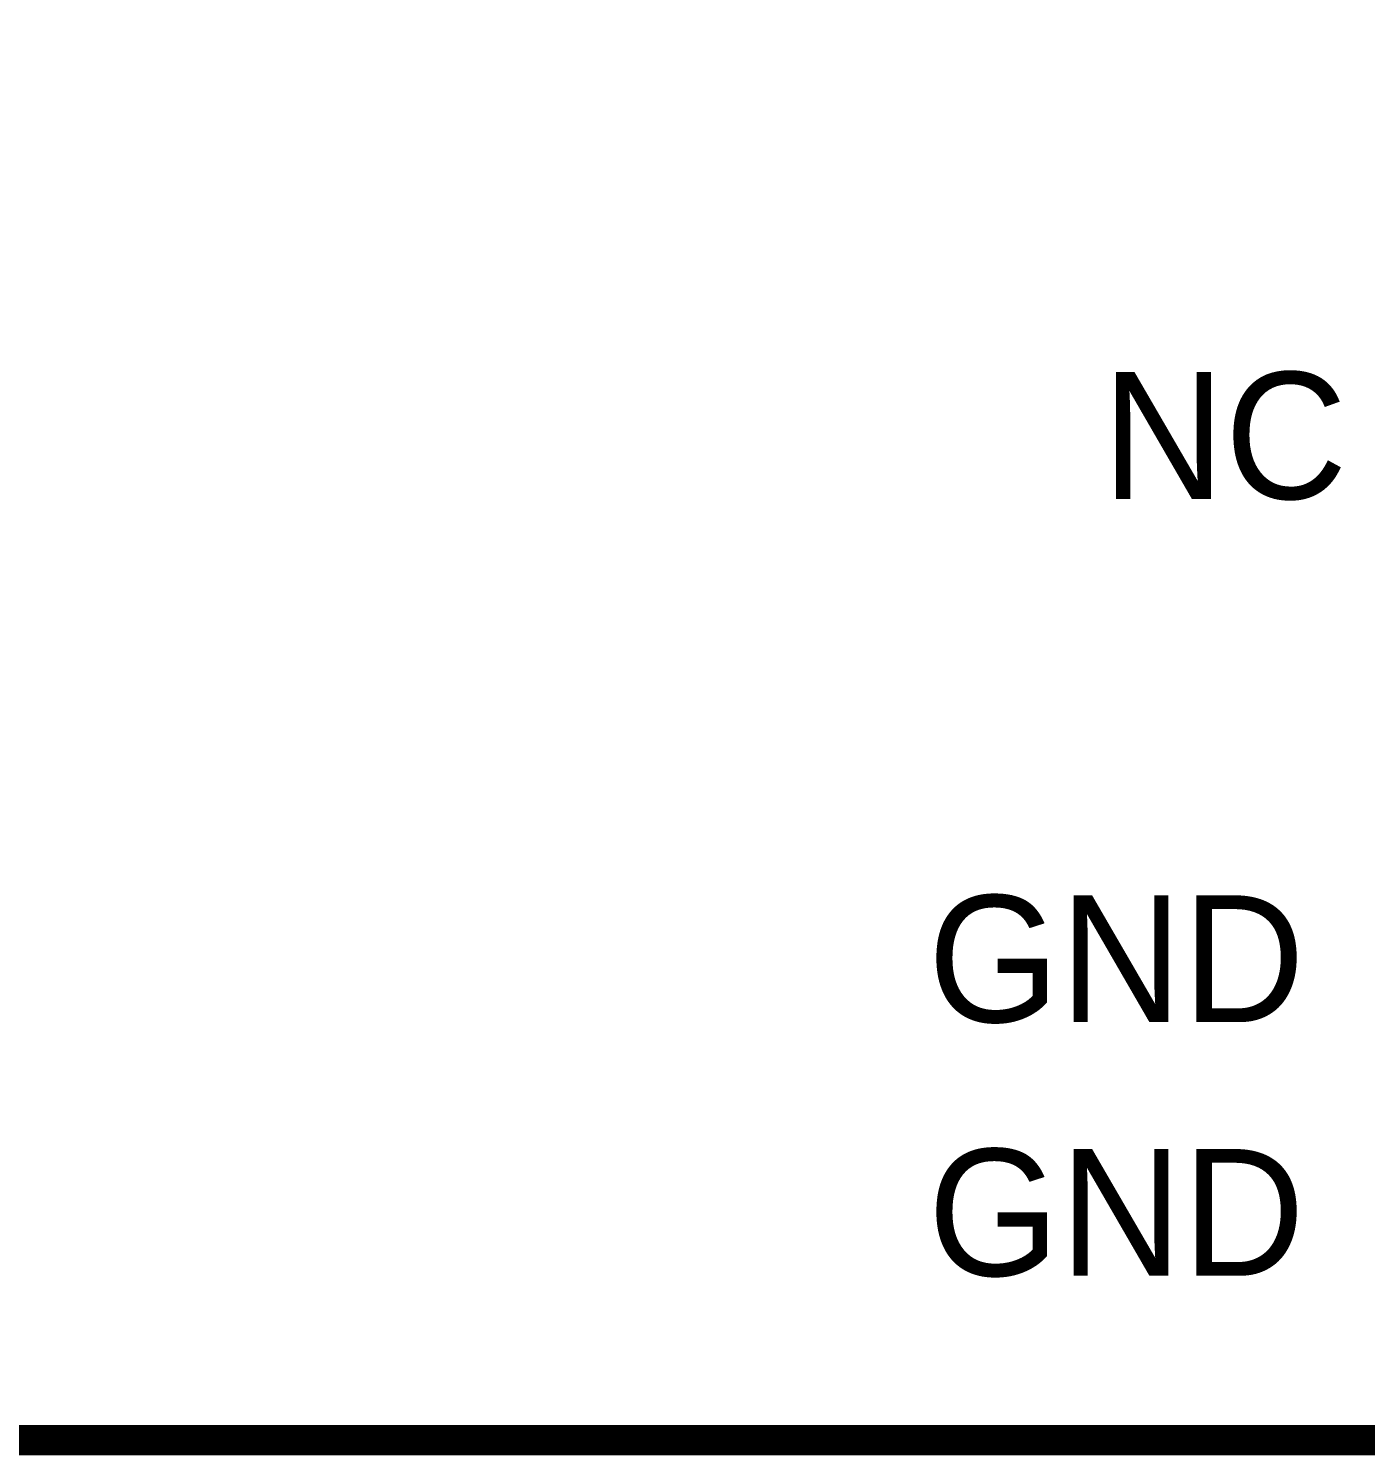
# Model space of a CAD drawing. Header units: inches. Extents: x 0 to 16.9, y 0 to 11.7.
# Drawn here: x 13.79 to 14.311, y 8.073 to 8.629 of the extents above; entities that cross this region are included whole.
import ezdxf

# ---------------------------------------------------------------- set-up
doc = ezdxf.new("R2010")
doc.units = ezdxf.units.IN
doc.header["$MEASUREMENT"] = 0
doc.layers.add('Sheet', color=255, linetype='Continuous')

msp = doc.modelspace()

# ---------------------------------------------------------------- linework, layer by layer
at = {"layer": 'Sheet'}
for points in [[(12.70556, 10.47902, 0.0118, 0.0118, 0), (14.40524, 10.47902, 0.0118, 0.0118, 0), (14.40524, 8.07901, 0.0118, 0.0118, 0), (12.70556, 8.07901, 0.0118, 0.0118, 0), (12.70556, 10.47902, 0.0118, 0.0118, 0)], [(12.70556, 10.47902, 0.0039, 0.0039, 0), (12.70556, 8.07901, 0.0039, 0.0039, 0), (14.40524, 8.07901, 0.0039, 0.0039, 0), (14.40524, 10.47902, 0.0039, 0.0039, 0), (12.70556, 10.47902, 0.0039, 0.0039, 0), (12.70556, 10.47902, 0.0039, 0.0039, 0)]]:
    msp.add_lwpolyline(points, format="xyseb", close=True, dxfattribs=at)

# ---------------------------------------------------------------- texts
for s, p in [('NC', (14.2085, 8.44557)), ('GND', (14.1406, 8.24184)), ('GND', (14.1406, 8.14306))]:
    msp.add_text(s, height=0.049389, dxfattribs=at).set_placement(p)

doc.saveas('drawing.dxf')
